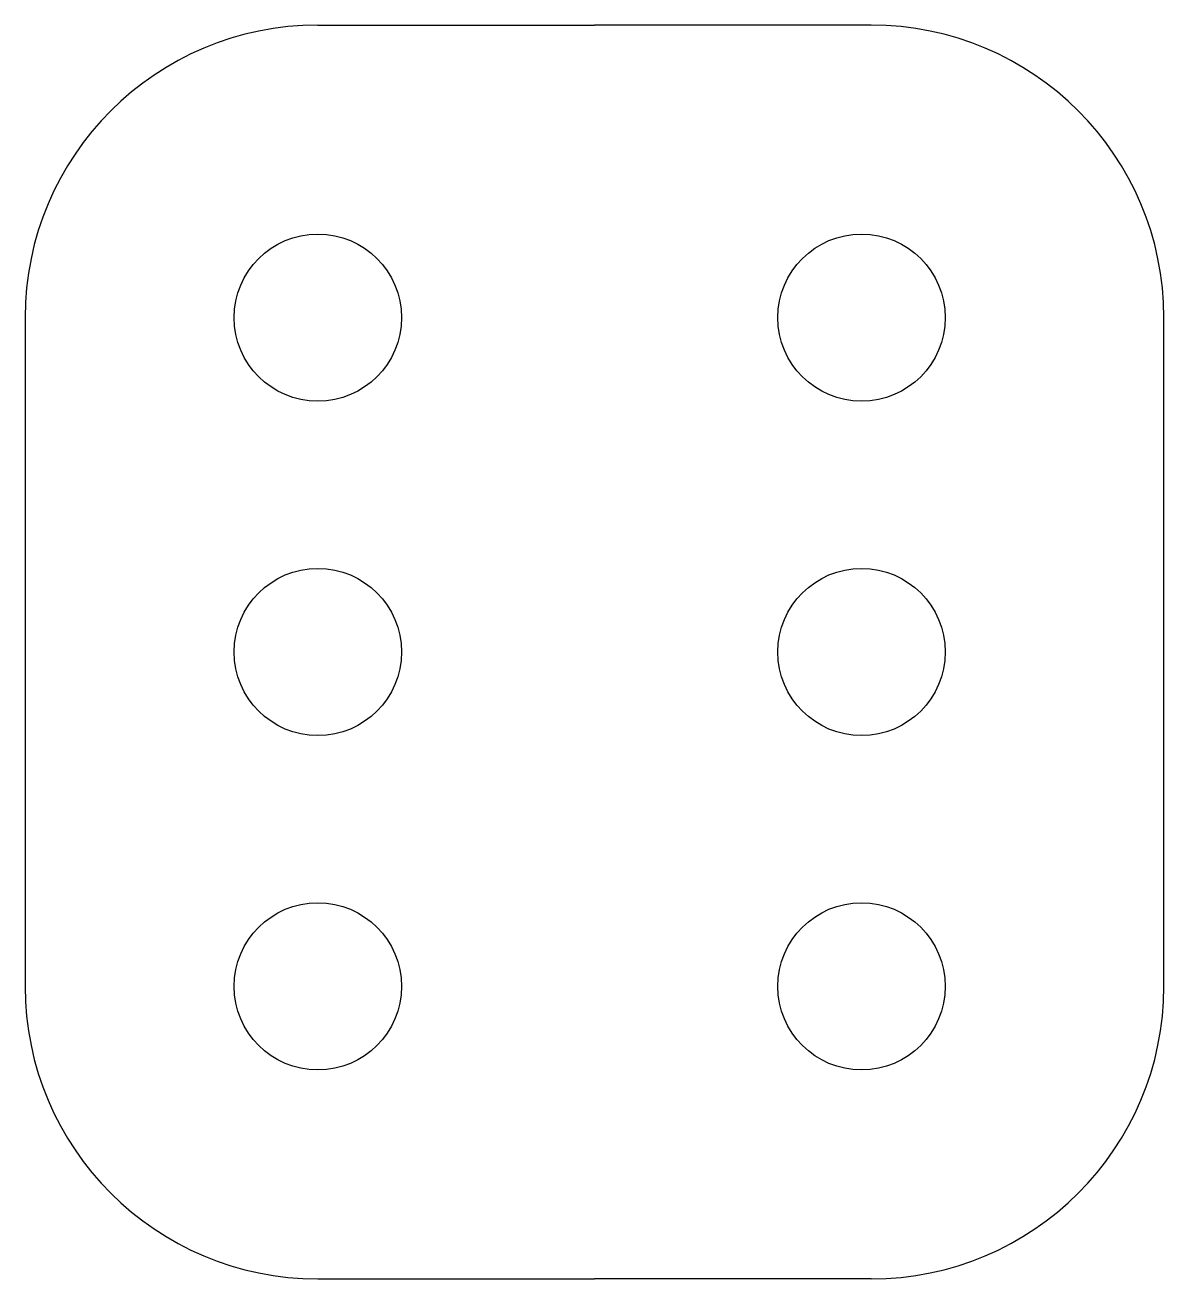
# Model space of a CAD drawing. Header units: millimetres. Extents: x -13.6 to 13.6, y -34.5 to -4.5.
import ezdxf

# ---------------------------------------------------------------- set-up
doc = ezdxf.new("R2010")
doc.units = ezdxf.units.MM
doc.layers.get('0').update_dxf_attribs({"linetype": 'CONTINUOUS'})

msp = doc.modelspace()

# ---------------------------------------------------------------- linework, layer by layer
for p, q in [((-6.615, -4.458), (0, -4.458)), ((6.615, -4.458), (0, -4.458)), ((-13.615, -11.458), (-13.615, -27.458)), ((13.615, -27.458), (13.615, -11.458)), ((-6.615, -34.458), (0, -34.458)), ((6.615, -34.458), (0, -34.458))]:
    msp.add_line(p, q)
for centre in [(-6.615, -11.458), (6.385, -11.458), (-6.615, -19.458), (6.385, -19.458), (-6.615, -27.458), (6.385, -27.458)]:
    msp.add_circle(centre, 2)
for centre, start, end in [((-6.615, -11.458), 90, 180), ((6.615, -11.458), 0, 90), ((-6.615, -27.458), 180, 270), ((6.615, -27.458), -90, 0)]:
    msp.add_arc(centre, 7, start, end)

doc.saveas('drawing.dxf')
